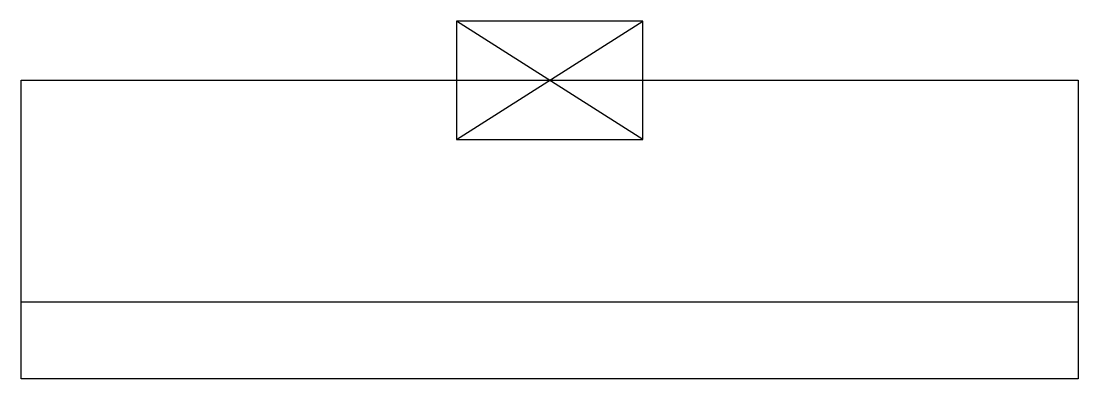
# Model space of a CAD drawing. Header units: millimetres. Extents: x -20.1 to 65, y -13 to 15.7.
import ezdxf

# ---------------------------------------------------------------- set-up
doc = ezdxf.new("R2010")
doc.units = ezdxf.units.MM
doc.layers.get('0').update_dxf_attribs({"linetype": 'CONTINUOUS'})

msp = doc.modelspace()

# ---------------------------------------------------------------- linework, layer by layer
for p, q in [((14.946, 6.25), (29.946, 15.75)), ((29.946, 6.25), (14.946, 15.75)), ((-20, -6.8), (65, -6.8))]:
    msp.add_line(p, q)
for points in [[(14.946, 6.25), (29.946, 6.25), (29.946, 15.75), (14.946, 15.75)], [(-20.054, 11), (64.946, 11), (64.946, -13), (-20.054, -13)]]:
    msp.add_lwpolyline(points, close=True)

doc.saveas('drawing.dxf')
